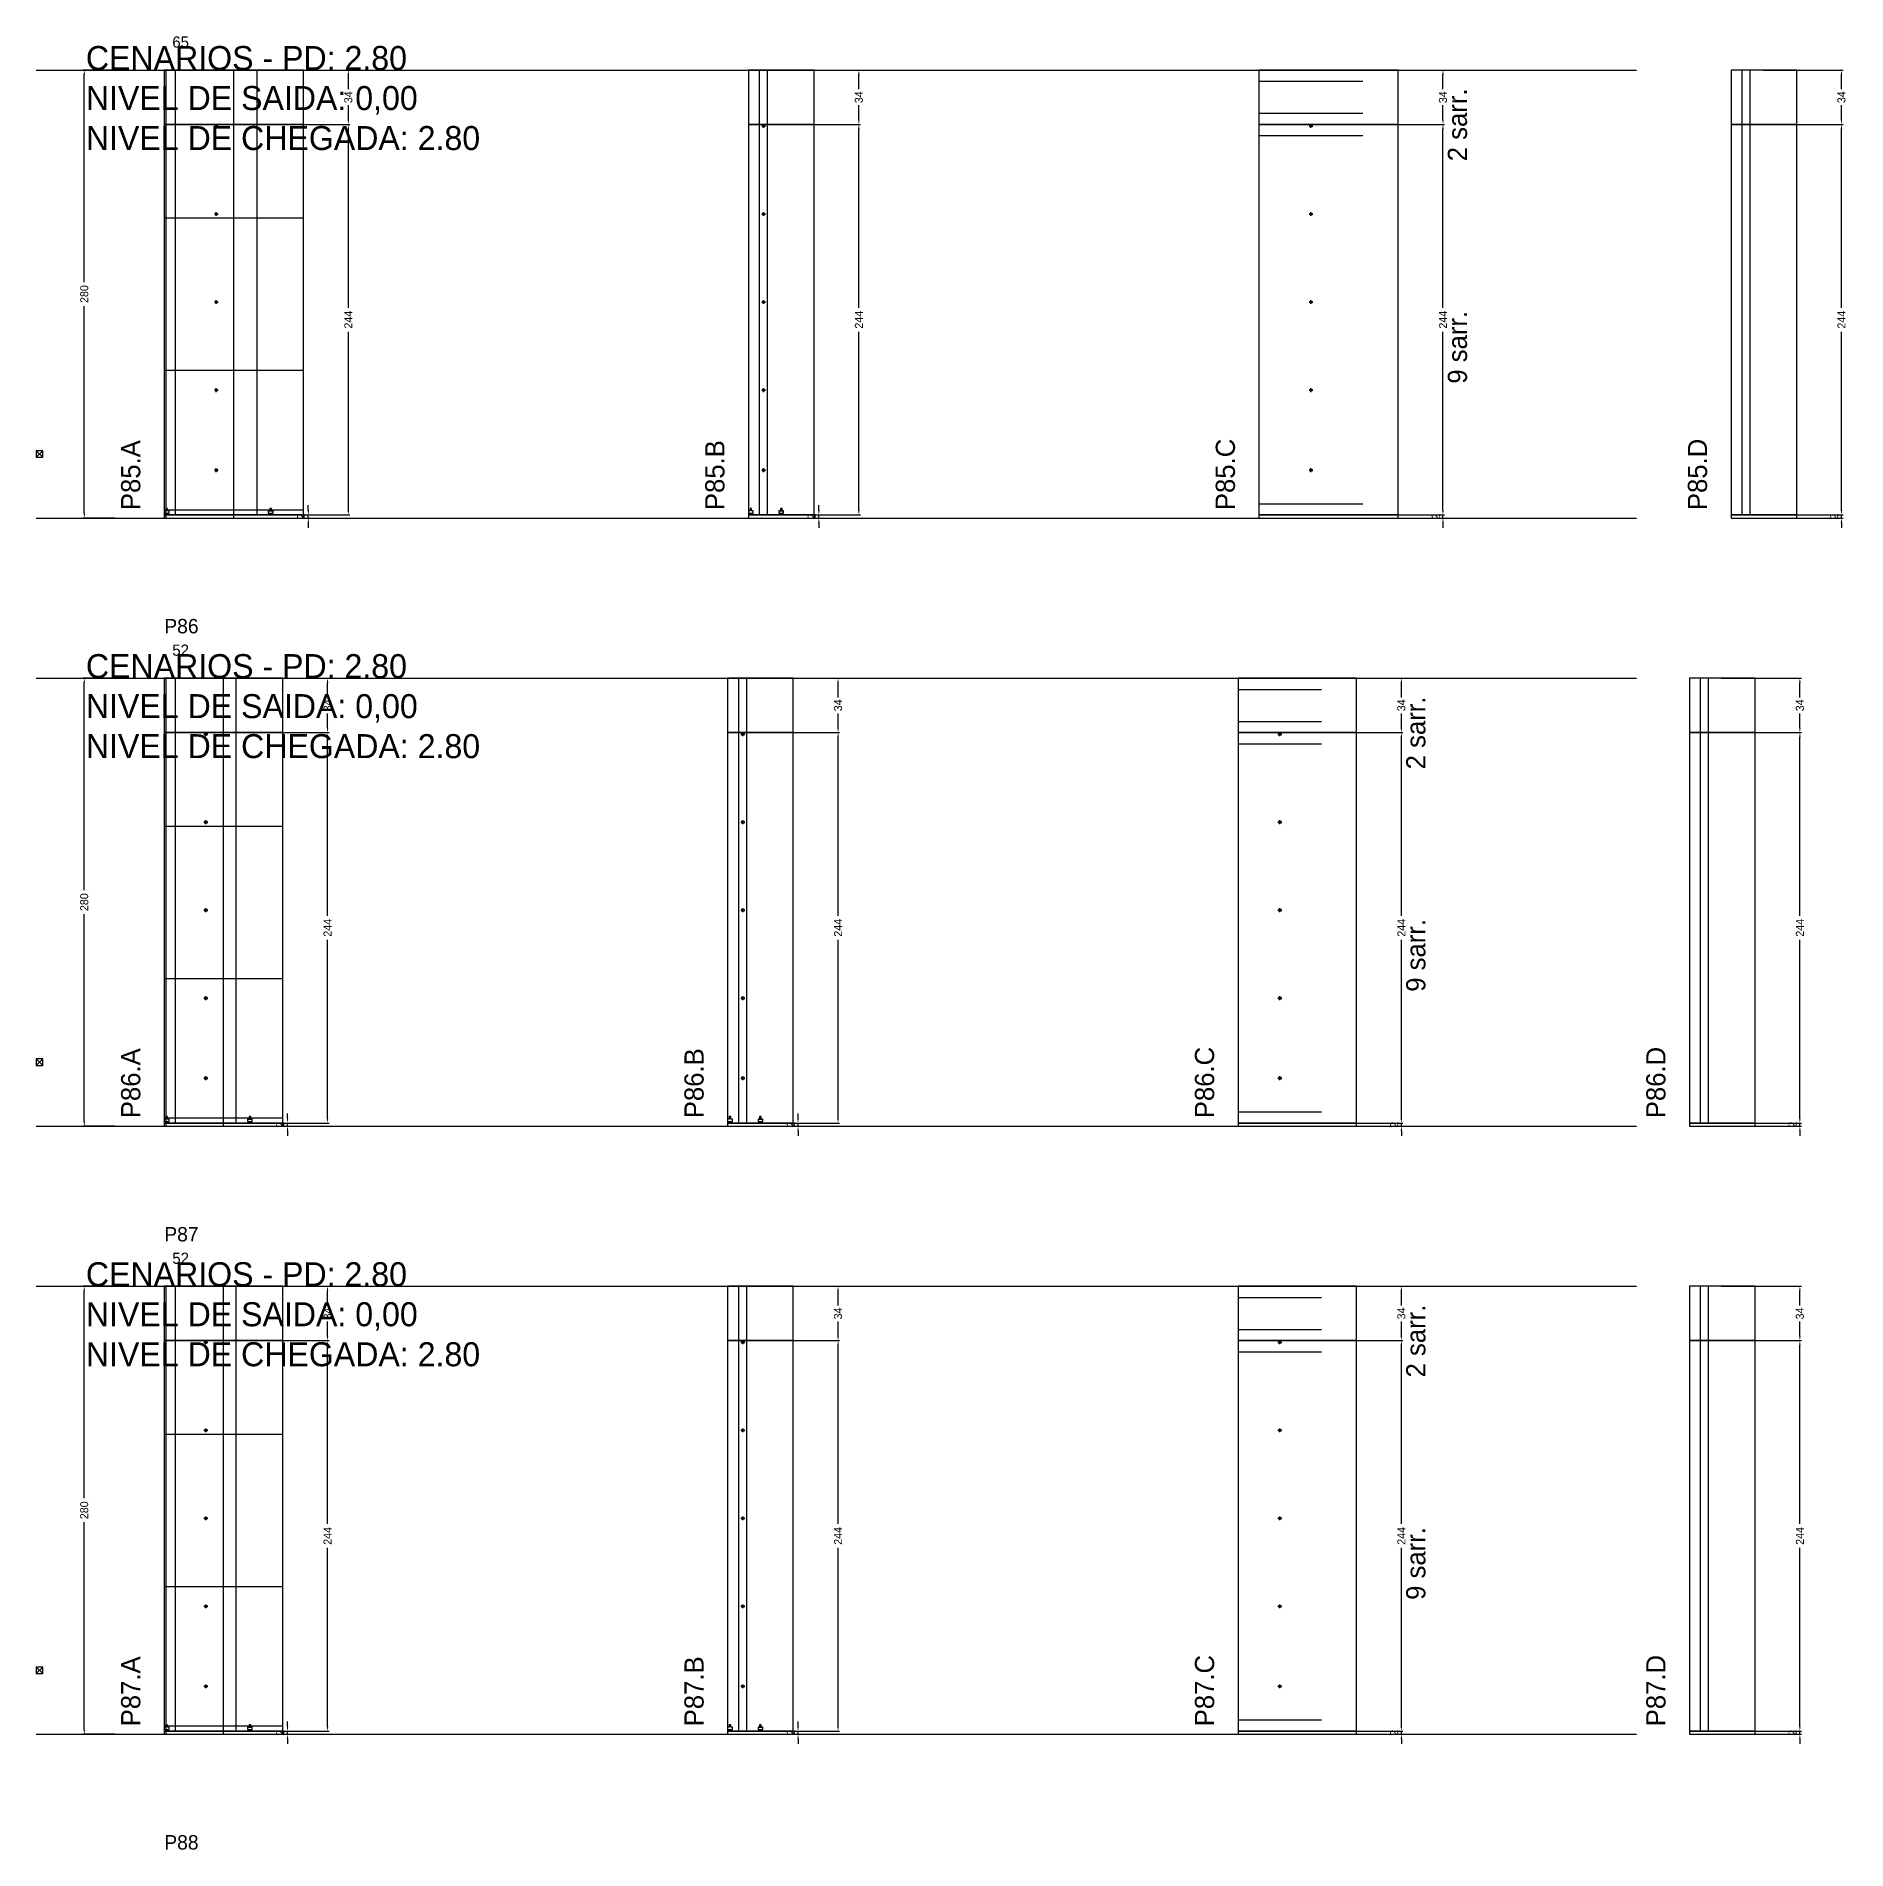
# Model space of a CAD drawing. Header units: centimetres. Extents: x -10500 to 4105, y -36866 to 295.
# Drawn here: x -7000 to -5869, y -31992 to -30859 of the extents above; entities that cross this region are included whole.
import ezdxf

# ---------------------------------------------------------------- set-up
doc = ezdxf.new("R2010")
doc.units = ezdxf.units.CM
doc.linetypes.add('DASHED', pattern=[2, -2])
for name, color, linetype in [('CHAPA', 140, 'Continuous'), ('COTA', 241, 'Continuous'), ('COTAS FURACAO', 16, 'Continuous'), ('Madeira', 30, 'Continuous'), ('NOMENCLATURA', 7, 'Continuous'), ('Nível', 160, 'Continuous'), ('Painéis', 200, 'Continuous'), ('Perfil Metálico', 150, 'Continuous'), ('SARR_2.2x7', 40, 'Continuous'), ('SARRAFO DE PRESSAO', 200, 'Continuous'), ('texto', 7, 'Continuous'), ('TEXTO_GERAL', 7, 'Continuous')]:
    doc.layers.add(name, color=color, linetype=linetype)
doc.dimstyles.new('PAINEL-NOVA', dxfattribs={"dimtxt": 5, "dimasz": 3, "dimexe": 1, "dimexo": 1, "dimgap": 1, "dimtad": 1, "dimcen": 2.5, "dimazin": 3, "dimtfac": 1, "dimtmove": 0, "dimatfit": 3})

# ---------------------------------------------------------------- blocks, each defined once
blk = doc.blocks.new('_CLOSEDFILLED')
at = {"color": 0, "linetype": 'BYBLOCK'}
blk.add_solid([(-1, 0.16), (0, 0), (-1, -0.16)], dxfattribs=at)
blk = doc.blocks.new('*D2107')
for p, q in [((-6951, -30880), (-6971, -30880)), ((-6970, -31012.5), (-6970, -30883)), ((-6970, -31157), (-6970, -31027.5)), ((-6951, -31160), (-6971, -31160))]:
    blk.add_line(p, q)
at = {"layer": 'Defpoints'}
for p in [(-6950, -30880), (-6970, -31160), (-6950, -31160)]:
    blk.add_point(p, dxfattribs=at)
at = {"layer": 'COTA', "xscale": 3, "yscale": 3}
for p, rotation in [((-6970, -30880), 90), ((-6970, -31160), 270)]:
    blk.add_blockref('_CLOSEDFILLED', p, dxfattribs=dict(at, rotation=rotation))
at = {"layer": 'COTA', "insert": (-6970, -31020), "char_height": 5, "attachment_point": 5, "rotation": 90}
blk.add_mtext('280', dxfattribs=at)
blk = doc.blocks.new('MULDURA')
at = {"layer": 'Paineis'}
for p, q in [((0, 0), (4, 4)), ((4, 0), (0, 4))]:
    blk.add_line(p, q, dxfattribs=at)
blk.add_lwpolyline([(0, 0), (4, 0), (4, 4), (0, 4)], close=True, dxfattribs=at)
blk = doc.blocks.new('*D2109')
for p, q in [((-6854, -30914), (-6804, -30914)), ((-6805, -31028.5), (-6805, -30917)), ((-6805, -31155), (-6805, -31043.5)), ((-6854, -31158), (-6804, -31158))]:
    blk.add_line(p, q)
at = {"layer": 'Defpoints'}
for p in [(-6855, -30914), (-6855, -31158), (-6805, -31158)]:
    blk.add_point(p, dxfattribs=at)
at = {"layer": 'COTA', "xscale": 3, "yscale": 3}
for p, rotation in [((-6805, -30914), 90), ((-6805, -31158), 270)]:
    blk.add_blockref('_CLOSEDFILLED', p, dxfattribs=dict(at, rotation=rotation))
at = {"layer": 'COTA', "insert": (-6805, -31036), "char_height": 5, "attachment_point": 5, "rotation": 90}
blk.add_mtext('244', dxfattribs=at)
blk = doc.blocks.new('*D2110')
for p, q in [((-6854, -30880), (-6804, -30880)), ((-6805, -30892), (-6805, -30883)), ((-6805, -30911), (-6805, -30902)), ((-6854, -30914), (-6804, -30914))]:
    blk.add_line(p, q)
at = {"layer": 'Defpoints'}
for p in [(-6855, -30880), (-6855, -30914), (-6805, -30914)]:
    blk.add_point(p, dxfattribs=at)
at = {"layer": 'COTA', "xscale": 3, "yscale": 3}
for p, rotation in [((-6805, -30880), 90), ((-6805, -30914), 270)]:
    blk.add_blockref('_CLOSEDFILLED', p, dxfattribs=dict(at, rotation=rotation))
at = {"layer": 'COTA', "insert": (-6805, -30897), "char_height": 5, "attachment_point": 5, "rotation": 90}
blk.add_mtext('34', dxfattribs=at)
blk = doc.blocks.new('SLIPTEE')
at = {"layer": 'Paineis'}
blk.add_lwpolyline([(0, 0), (3, 0), (3, 1.5), (2, 1.5), (2, 3), (1, 3), (1, 1.5), (0, 1.5)], close=True, dxfattribs=at)
blk = doc.blocks.new('SLIPTDD')
at = {"layer": 'Paineis'}
blk.add_line((0, 1.5), (3, 1.5), dxfattribs=at)
blk.add_lwpolyline([(0, 0), (3, 0), (3, 1.5), (2, 1.5), (2, 3), (1, 3), (1, 1.5), (0, 1.5)], close=True, dxfattribs=at)
blk = doc.blocks.new('furacao')
at = {"layer": 'COTAS FURACAO'}
for p, q in [((-1.2, 0), (1.2, 0)), ((0, -1.2), (0, 1.2))]:
    blk.add_line(p, q, dxfattribs=at)
blk.add_circle((0, 0), 0.8, dxfattribs=at)
blk = doc.blocks.new('*D2112')
for p, q in [((-6535, -30914), (-6485, -30914)), ((-6486, -31028.5), (-6486, -30917)), ((-6486, -31155), (-6486, -31043.5)), ((-6535, -31158), (-6485, -31158))]:
    blk.add_line(p, q)
at = {"layer": 'Defpoints'}
for p in [(-6536, -30914), (-6536, -31158), (-6486, -31158)]:
    blk.add_point(p, dxfattribs=at)
at = {"layer": 'COTA', "xscale": 3, "yscale": 3}
for p, rotation in [((-6486, -30914), 90), ((-6486, -31158), 270)]:
    blk.add_blockref('_CLOSEDFILLED', p, dxfattribs=dict(at, rotation=rotation))
at = {"layer": 'COTA', "insert": (-6486, -31036), "char_height": 5, "attachment_point": 5, "rotation": 90}
blk.add_mtext('244', dxfattribs=at)
blk = doc.blocks.new('*D2113')
for p, q in [((-6535, -30880), (-6485, -30880)), ((-6486, -30892), (-6486, -30883)), ((-6486, -30911), (-6486, -30902)), ((-6535, -30914), (-6485, -30914))]:
    blk.add_line(p, q)
at = {"layer": 'Defpoints'}
for p in [(-6536, -30880), (-6536, -30914), (-6486, -30914)]:
    blk.add_point(p, dxfattribs=at)
at = {"layer": 'COTA', "xscale": 3, "yscale": 3}
for p, rotation in [((-6486, -30880), 90), ((-6486, -30914), 270)]:
    blk.add_blockref('_CLOSEDFILLED', p, dxfattribs=dict(at, rotation=rotation))
at = {"layer": 'COTA', "insert": (-6486, -30897), "char_height": 5, "attachment_point": 5, "rotation": 90}
blk.add_mtext('34', dxfattribs=at)
blk = doc.blocks.new('*D2115')
for p, q in [((-6170, -30914), (-6120, -30914)), ((-6121, -31028.5), (-6121, -30917)), ((-6121, -31155), (-6121, -31043.5)), ((-6170, -31158), (-6120, -31158))]:
    blk.add_line(p, q)
at = {"layer": 'Defpoints'}
for p in [(-6171, -30914), (-6171, -31158), (-6121, -31158)]:
    blk.add_point(p, dxfattribs=at)
at = {"layer": 'COTA', "xscale": 3, "yscale": 3}
for p, rotation in [((-6121, -30914), 90), ((-6121, -31158), 270)]:
    blk.add_blockref('_CLOSEDFILLED', p, dxfattribs=dict(at, rotation=rotation))
at = {"layer": 'COTA', "insert": (-6121, -31036), "char_height": 5, "attachment_point": 5, "rotation": 90}
blk.add_mtext('244', dxfattribs=at)
blk = doc.blocks.new('*D2116')
for p, q in [((-6170, -30880), (-6120, -30880)), ((-6121, -30892), (-6121, -30883)), ((-6121, -30911), (-6121, -30902)), ((-6170, -30914), (-6120, -30914))]:
    blk.add_line(p, q)
at = {"layer": 'Defpoints'}
for p in [(-6171, -30880), (-6171, -30914), (-6121, -30914)]:
    blk.add_point(p, dxfattribs=at)
at = {"layer": 'COTA', "xscale": 3, "yscale": 3}
for p, rotation in [((-6121, -30880), 90), ((-6121, -30914), 270)]:
    blk.add_blockref('_CLOSEDFILLED', p, dxfattribs=dict(at, rotation=rotation))
at = {"layer": 'COTA', "insert": (-6121, -30897), "char_height": 5, "attachment_point": 5, "rotation": 90}
blk.add_mtext('34', dxfattribs=at)
blk = doc.blocks.new('*D2118')
for p, q in [((-5921, -30914), (-5871, -30914)), ((-5872, -31028.5), (-5872, -30917)), ((-5872, -31155), (-5872, -31043.5)), ((-5921, -31158), (-5871, -31158))]:
    blk.add_line(p, q)
at = {"layer": 'Defpoints'}
for p in [(-5922, -30914), (-5922, -31158), (-5872, -31158)]:
    blk.add_point(p, dxfattribs=at)
at = {"layer": 'COTA', "xscale": 3, "yscale": 3}
for p, rotation in [((-5872, -30914), 90), ((-5872, -31158), 270)]:
    blk.add_blockref('_CLOSEDFILLED', p, dxfattribs=dict(at, rotation=rotation))
at = {"layer": 'COTA', "insert": (-5872, -31036), "char_height": 5, "attachment_point": 5, "rotation": 90}
blk.add_mtext('244', dxfattribs=at)
blk = doc.blocks.new('*D2119')
for p, q in [((-5921, -30880), (-5871, -30880)), ((-5872, -30892), (-5872, -30883)), ((-5872, -30911), (-5872, -30902)), ((-5921, -30914), (-5871, -30914))]:
    blk.add_line(p, q)
at = {"layer": 'Defpoints'}
for p in [(-5922, -30880), (-5922, -30914), (-5872, -30914)]:
    blk.add_point(p, dxfattribs=at)
at = {"layer": 'COTA', "xscale": 3, "yscale": 3}
for p, rotation in [((-5872, -30880), 90), ((-5872, -30914), 270)]:
    blk.add_blockref('_CLOSEDFILLED', p, dxfattribs=dict(at, rotation=rotation))
at = {"layer": 'COTA', "insert": (-5872, -30897), "char_height": 5, "attachment_point": 5, "rotation": 90}
blk.add_mtext('34', dxfattribs=at)
blk = doc.blocks.new('*D2133')
for p, q in [((-6951, -31260), (-6971, -31260)), ((-6970, -31392.5), (-6970, -31263)), ((-6970, -31537), (-6970, -31407.5)), ((-6951, -31540), (-6971, -31540))]:
    blk.add_line(p, q)
at = {"layer": 'Defpoints'}
for p in [(-6950, -31260), (-6970, -31540), (-6950, -31540)]:
    blk.add_point(p, dxfattribs=at)
at = {"layer": 'COTA', "xscale": 3, "yscale": 3}
for p, rotation in [((-6970, -31260), 90), ((-6970, -31540), 270)]:
    blk.add_blockref('_CLOSEDFILLED', p, dxfattribs=dict(at, rotation=rotation))
at = {"layer": 'COTA', "insert": (-6970, -31400), "char_height": 5, "attachment_point": 5, "rotation": 90}
blk.add_mtext('280', dxfattribs=at)
blk = doc.blocks.new('*D2135')
for p, q in [((-6867, -31294), (-6817, -31294)), ((-6818, -31408.5), (-6818, -31297)), ((-6818, -31535), (-6818, -31423.5)), ((-6867, -31538), (-6817, -31538))]:
    blk.add_line(p, q)
at = {"layer": 'Defpoints'}
for p in [(-6868, -31294), (-6868, -31538), (-6818, -31538)]:
    blk.add_point(p, dxfattribs=at)
at = {"layer": 'COTA', "xscale": 3, "yscale": 3}
for p, rotation in [((-6818, -31294), 90), ((-6818, -31538), 270)]:
    blk.add_blockref('_CLOSEDFILLED', p, dxfattribs=dict(at, rotation=rotation))
at = {"layer": 'COTA', "insert": (-6818, -31416), "char_height": 5, "attachment_point": 5, "rotation": 90}
blk.add_mtext('244', dxfattribs=at)
blk = doc.blocks.new('*D2136')
for p, q in [((-6867, -31260), (-6817, -31260)), ((-6818, -31272), (-6818, -31263)), ((-6818, -31291), (-6818, -31282)), ((-6867, -31294), (-6817, -31294))]:
    blk.add_line(p, q)
at = {"layer": 'Defpoints'}
for p in [(-6868, -31260), (-6868, -31294), (-6818, -31294)]:
    blk.add_point(p, dxfattribs=at)
at = {"layer": 'COTA', "xscale": 3, "yscale": 3}
for p, rotation in [((-6818, -31260), 90), ((-6818, -31294), 270)]:
    blk.add_blockref('_CLOSEDFILLED', p, dxfattribs=dict(at, rotation=rotation))
at = {"layer": 'COTA', "insert": (-6818, -31277), "char_height": 5, "attachment_point": 5, "rotation": 90}
blk.add_mtext('34', dxfattribs=at)
blk = doc.blocks.new('*D2138')
for p, q in [((-6548, -31294), (-6498, -31294)), ((-6499, -31408.5), (-6499, -31297)), ((-6499, -31535), (-6499, -31423.5)), ((-6548, -31538), (-6498, -31538))]:
    blk.add_line(p, q)
at = {"layer": 'Defpoints'}
for p in [(-6549, -31294), (-6549, -31538), (-6499, -31538)]:
    blk.add_point(p, dxfattribs=at)
at = {"layer": 'COTA', "xscale": 3, "yscale": 3}
for p, rotation in [((-6499, -31294), 90), ((-6499, -31538), 270)]:
    blk.add_blockref('_CLOSEDFILLED', p, dxfattribs=dict(at, rotation=rotation))
at = {"layer": 'COTA', "insert": (-6499, -31416), "char_height": 5, "attachment_point": 5, "rotation": 90}
blk.add_mtext('244', dxfattribs=at)
blk = doc.blocks.new('*D2139')
for p, q in [((-6548, -31260), (-6498, -31260)), ((-6499, -31272), (-6499, -31263)), ((-6499, -31291), (-6499, -31282)), ((-6548, -31294), (-6498, -31294))]:
    blk.add_line(p, q)
at = {"layer": 'Defpoints'}
for p in [(-6549, -31260), (-6549, -31294), (-6499, -31294)]:
    blk.add_point(p, dxfattribs=at)
at = {"layer": 'COTA', "xscale": 3, "yscale": 3}
for p, rotation in [((-6499, -31260), 90), ((-6499, -31294), 270)]:
    blk.add_blockref('_CLOSEDFILLED', p, dxfattribs=dict(at, rotation=rotation))
at = {"layer": 'COTA', "insert": (-6499, -31277), "char_height": 5, "attachment_point": 5, "rotation": 90}
blk.add_mtext('34', dxfattribs=at)
blk = doc.blocks.new('*D2141')
for p, q in [((-6196, -31294), (-6146, -31294)), ((-6147, -31408.5), (-6147, -31297)), ((-6147, -31535), (-6147, -31423.5)), ((-6196, -31538), (-6146, -31538))]:
    blk.add_line(p, q)
at = {"layer": 'Defpoints'}
for p in [(-6197, -31294), (-6197, -31538), (-6147, -31538)]:
    blk.add_point(p, dxfattribs=at)
at = {"layer": 'COTA', "xscale": 3, "yscale": 3}
for p, rotation in [((-6147, -31294), 90), ((-6147, -31538), 270)]:
    blk.add_blockref('_CLOSEDFILLED', p, dxfattribs=dict(at, rotation=rotation))
at = {"layer": 'COTA', "insert": (-6147, -31416), "char_height": 5, "attachment_point": 5, "rotation": 90}
blk.add_mtext('244', dxfattribs=at)
blk = doc.blocks.new('*D2142')
for p, q in [((-6196, -31260), (-6146, -31260)), ((-6147, -31272), (-6147, -31263)), ((-6147, -31291), (-6147, -31282)), ((-6196, -31294), (-6146, -31294))]:
    blk.add_line(p, q)
at = {"layer": 'Defpoints'}
for p in [(-6197, -31260), (-6197, -31294), (-6147, -31294)]:
    blk.add_point(p, dxfattribs=at)
at = {"layer": 'COTA', "xscale": 3, "yscale": 3}
for p, rotation in [((-6147, -31260), 90), ((-6147, -31294), 270)]:
    blk.add_blockref('_CLOSEDFILLED', p, dxfattribs=dict(at, rotation=rotation))
at = {"layer": 'COTA', "insert": (-6147, -31277), "char_height": 5, "attachment_point": 5, "rotation": 90}
blk.add_mtext('34', dxfattribs=at)
blk = doc.blocks.new('*D2144')
for p, q in [((-5947, -31294), (-5897, -31294)), ((-5898, -31408.5), (-5898, -31297)), ((-5898, -31535), (-5898, -31423.5)), ((-5947, -31538), (-5897, -31538))]:
    blk.add_line(p, q)
at = {"layer": 'Defpoints'}
for p in [(-5948, -31294), (-5948, -31538), (-5898, -31538)]:
    blk.add_point(p, dxfattribs=at)
at = {"layer": 'COTA', "xscale": 3, "yscale": 3}
for p, rotation in [((-5898, -31294), 90), ((-5898, -31538), 270)]:
    blk.add_blockref('_CLOSEDFILLED', p, dxfattribs=dict(at, rotation=rotation))
at = {"layer": 'COTA', "insert": (-5898, -31416), "char_height": 5, "attachment_point": 5, "rotation": 90}
blk.add_mtext('244', dxfattribs=at)
blk = doc.blocks.new('*D2145')
for p, q in [((-5947, -31260), (-5897, -31260)), ((-5898, -31272), (-5898, -31263)), ((-5898, -31291), (-5898, -31282)), ((-5947, -31294), (-5897, -31294))]:
    blk.add_line(p, q)
at = {"layer": 'Defpoints'}
for p in [(-5948, -31260), (-5948, -31294), (-5898, -31294)]:
    blk.add_point(p, dxfattribs=at)
at = {"layer": 'COTA', "xscale": 3, "yscale": 3}
for p, rotation in [((-5898, -31260), 90), ((-5898, -31294), 270)]:
    blk.add_blockref('_CLOSEDFILLED', p, dxfattribs=dict(at, rotation=rotation))
at = {"layer": 'COTA', "insert": (-5898, -31277), "char_height": 5, "attachment_point": 5, "rotation": 90}
blk.add_mtext('34', dxfattribs=at)
blk = doc.blocks.new('*D2159')
for p, q in [((-6951, -31640), (-6971, -31640)), ((-6970, -31772.5), (-6970, -31643)), ((-6970, -31917), (-6970, -31787.5)), ((-6951, -31920), (-6971, -31920))]:
    blk.add_line(p, q)
at = {"layer": 'Defpoints'}
for p in [(-6950, -31640), (-6970, -31920), (-6950, -31920)]:
    blk.add_point(p, dxfattribs=at)
at = {"layer": 'COTA', "xscale": 3, "yscale": 3}
for p, rotation in [((-6970, -31640), 90), ((-6970, -31920), 270)]:
    blk.add_blockref('_CLOSEDFILLED', p, dxfattribs=dict(at, rotation=rotation))
at = {"layer": 'COTA', "insert": (-6970, -31780), "char_height": 5, "attachment_point": 5, "rotation": 90}
blk.add_mtext('280', dxfattribs=at)
blk = doc.blocks.new('*D2161')
for p, q in [((-6867, -31674), (-6817, -31674)), ((-6818, -31788.5), (-6818, -31677)), ((-6818, -31915), (-6818, -31803.5)), ((-6867, -31918), (-6817, -31918))]:
    blk.add_line(p, q)
at = {"layer": 'Defpoints'}
for p in [(-6868, -31674), (-6868, -31918), (-6818, -31918)]:
    blk.add_point(p, dxfattribs=at)
at = {"layer": 'COTA', "xscale": 3, "yscale": 3}
for p, rotation in [((-6818, -31674), 90), ((-6818, -31918), 270)]:
    blk.add_blockref('_CLOSEDFILLED', p, dxfattribs=dict(at, rotation=rotation))
at = {"layer": 'COTA', "insert": (-6818, -31796), "char_height": 5, "attachment_point": 5, "rotation": 90}
blk.add_mtext('244', dxfattribs=at)
blk = doc.blocks.new('*D2162')
for p, q in [((-6867, -31640), (-6817, -31640)), ((-6818, -31652), (-6818, -31643)), ((-6818, -31671), (-6818, -31662)), ((-6867, -31674), (-6817, -31674))]:
    blk.add_line(p, q)
at = {"layer": 'Defpoints'}
for p in [(-6868, -31640), (-6868, -31674), (-6818, -31674)]:
    blk.add_point(p, dxfattribs=at)
at = {"layer": 'COTA', "xscale": 3, "yscale": 3}
for p, rotation in [((-6818, -31640), 90), ((-6818, -31674), 270)]:
    blk.add_blockref('_CLOSEDFILLED', p, dxfattribs=dict(at, rotation=rotation))
at = {"layer": 'COTA', "insert": (-6818, -31657), "char_height": 5, "attachment_point": 5, "rotation": 90}
blk.add_mtext('34', dxfattribs=at)
blk = doc.blocks.new('*D2164')
for p, q in [((-6548, -31674), (-6498, -31674)), ((-6499, -31788.5), (-6499, -31677)), ((-6499, -31915), (-6499, -31803.5)), ((-6548, -31918), (-6498, -31918))]:
    blk.add_line(p, q)
at = {"layer": 'Defpoints'}
for p in [(-6549, -31674), (-6549, -31918), (-6499, -31918)]:
    blk.add_point(p, dxfattribs=at)
at = {"layer": 'COTA', "xscale": 3, "yscale": 3}
for p, rotation in [((-6499, -31674), 90), ((-6499, -31918), 270)]:
    blk.add_blockref('_CLOSEDFILLED', p, dxfattribs=dict(at, rotation=rotation))
at = {"layer": 'COTA', "insert": (-6499, -31796), "char_height": 5, "attachment_point": 5, "rotation": 90}
blk.add_mtext('244', dxfattribs=at)
blk = doc.blocks.new('*D2165')
for p, q in [((-6548, -31640), (-6498, -31640)), ((-6499, -31652), (-6499, -31643)), ((-6499, -31671), (-6499, -31662)), ((-6548, -31674), (-6498, -31674))]:
    blk.add_line(p, q)
at = {"layer": 'Defpoints'}
for p in [(-6549, -31640), (-6549, -31674), (-6499, -31674)]:
    blk.add_point(p, dxfattribs=at)
at = {"layer": 'COTA', "xscale": 3, "yscale": 3}
for p, rotation in [((-6499, -31640), 90), ((-6499, -31674), 270)]:
    blk.add_blockref('_CLOSEDFILLED', p, dxfattribs=dict(at, rotation=rotation))
at = {"layer": 'COTA', "insert": (-6499, -31657), "char_height": 5, "attachment_point": 5, "rotation": 90}
blk.add_mtext('34', dxfattribs=at)
blk = doc.blocks.new('*D2167')
for p, q in [((-6196, -31674), (-6146, -31674)), ((-6147, -31788.5), (-6147, -31677)), ((-6147, -31915), (-6147, -31803.5)), ((-6196, -31918), (-6146, -31918))]:
    blk.add_line(p, q)
at = {"layer": 'Defpoints'}
for p in [(-6197, -31674), (-6197, -31918), (-6147, -31918)]:
    blk.add_point(p, dxfattribs=at)
at = {"layer": 'COTA', "xscale": 3, "yscale": 3}
for p, rotation in [((-6147, -31674), 90), ((-6147, -31918), 270)]:
    blk.add_blockref('_CLOSEDFILLED', p, dxfattribs=dict(at, rotation=rotation))
at = {"layer": 'COTA', "insert": (-6147, -31796), "char_height": 5, "attachment_point": 5, "rotation": 90}
blk.add_mtext('244', dxfattribs=at)
blk = doc.blocks.new('*D2168')
for p, q in [((-6196, -31640), (-6146, -31640)), ((-6147, -31652), (-6147, -31643)), ((-6147, -31671), (-6147, -31662)), ((-6196, -31674), (-6146, -31674))]:
    blk.add_line(p, q)
at = {"layer": 'Defpoints'}
for p in [(-6197, -31640), (-6197, -31674), (-6147, -31674)]:
    blk.add_point(p, dxfattribs=at)
at = {"layer": 'COTA', "xscale": 3, "yscale": 3}
for p, rotation in [((-6147, -31640), 90), ((-6147, -31674), 270)]:
    blk.add_blockref('_CLOSEDFILLED', p, dxfattribs=dict(at, rotation=rotation))
at = {"layer": 'COTA', "insert": (-6147, -31657), "char_height": 5, "attachment_point": 5, "rotation": 90}
blk.add_mtext('34', dxfattribs=at)
blk = doc.blocks.new('*D2170')
for p, q in [((-5947, -31674), (-5897, -31674)), ((-5898, -31788.5), (-5898, -31677)), ((-5898, -31915), (-5898, -31803.5)), ((-5947, -31918), (-5897, -31918))]:
    blk.add_line(p, q)
at = {"layer": 'Defpoints'}
for p in [(-5948, -31674), (-5948, -31918), (-5898, -31918)]:
    blk.add_point(p, dxfattribs=at)
at = {"layer": 'COTA', "xscale": 3, "yscale": 3}
for p, rotation in [((-5898, -31674), 90), ((-5898, -31918), 270)]:
    blk.add_blockref('_CLOSEDFILLED', p, dxfattribs=dict(at, rotation=rotation))
at = {"layer": 'COTA', "insert": (-5898, -31796), "char_height": 5, "attachment_point": 5, "rotation": 90}
blk.add_mtext('244', dxfattribs=at)
blk = doc.blocks.new('*D2171')
for p, q in [((-5947, -31640), (-5897, -31640)), ((-5898, -31652), (-5898, -31643)), ((-5898, -31671), (-5898, -31662)), ((-5947, -31674), (-5897, -31674))]:
    blk.add_line(p, q)
at = {"layer": 'Defpoints'}
for p in [(-5948, -31640), (-5948, -31674), (-5898, -31674)]:
    blk.add_point(p, dxfattribs=at)
at = {"layer": 'COTA', "xscale": 3, "yscale": 3}
for p, rotation in [((-5898, -31640), 90), ((-5898, -31674), 270)]:
    blk.add_blockref('_CLOSEDFILLED', p, dxfattribs=dict(at, rotation=rotation))
at = {"layer": 'COTA', "insert": (-5898, -31657), "char_height": 5, "attachment_point": 5, "rotation": 90}
blk.add_mtext('34', dxfattribs=at)

msp = doc.modelspace()

# ---------------------------------------------------------------- linework, layer by layer
at = {"layer": 'CHAPA'}
for points in [[(-6920, -31160), (-6918.8, -31160), (-6918.8, -30880), (-6920, -30880)], [(-6920, -31540), (-6918.8, -31540), (-6918.8, -31260), (-6920, -31260)], [(-6920, -31920), (-6918.8, -31920), (-6918.8, -31640), (-6920, -31640)]]:
    msp.add_lwpolyline(points, close=True, dxfattribs=at)
at = {"layer": 'Madeira'}
for points in [[(-6920, -30972.4), (-6833, -30972.4)], [(-6920, -31067.6), (-6833, -31067.6)], [(-6920, -31352.4), (-6846, -31352.4)], [(-6920, -31447.6), (-6846, -31447.6)], [(-6920, -31732.4), (-6846, -31732.4)], [(-6920, -31827.6), (-6846, -31827.6)]]:
    msp.add_lwpolyline(points, dxfattribs=at)
at = {"layer": 'Nível', "linetype": 'DASHED'}
for points in [[(-7000, -30880), (-6000, -30880)], [(-7000, -31160), (-6000, -31160)], [(-7000, -31260), (-6000, -31260)], [(-7000, -31540), (-6000, -31540)], [(-7000, -31640), (-6000, -31640)], [(-7000, -31920), (-6000, -31920)]]:
    msp.add_lwpolyline(points, dxfattribs=at)
at = {"layer": 'Painéis'}
for points in [[(-6920, -30914), (-6833, -30914), (-6833, -30880), (-6920, -30880)], [(-6920, -31160), (-6833, -31160), (-6833, -30880), (-6920, -30880)], [(-6555, -30914), (-6514, -30914), (-6514, -30880), (-6555, -30880)], [(-6236, -30914), (-6149, -30914), (-6149, -30880), (-6236, -30880)], [(-5941, -30914), (-5900, -30914), (-5900, -30880), (-5941, -30880)], [(-6920, -31158), (-6833, -31158), (-6833, -30914), (-6920, -30914)], [(-6555, -31158), (-6514, -31158), (-6514, -30914), (-6555, -30914)], [(-6236, -31158), (-6149, -31158), (-6149, -30914), (-6236, -30914)], [(-5941, -31158), (-5900, -31158), (-5900, -30914), (-5941, -30914)], [(-6920, -31160), (-6833, -31160), (-6833, -31158), (-6920, -31158)], [(-6555, -31160), (-6514, -31160), (-6514, -31158), (-6555, -31158)], [(-6236, -31160), (-6149, -31160), (-6149, -31158), (-6236, -31158)], [(-5941, -31160), (-5900, -31160), (-5900, -31158), (-5941, -31158)], [(-6920, -31294), (-6846, -31294), (-6846, -31260), (-6920, -31260)], [(-6920, -31540), (-6846, -31540), (-6846, -31260), (-6920, -31260)], [(-6568, -31294), (-6527, -31294), (-6527, -31260), (-6568, -31260)], [(-6249, -31294), (-6175, -31294), (-6175, -31260), (-6249, -31260)], [(-5967, -31294), (-5926, -31294), (-5926, -31260), (-5967, -31260)], [(-6920, -31538), (-6846, -31538), (-6846, -31294), (-6920, -31294)], [(-6568, -31538), (-6527, -31538), (-6527, -31294), (-6568, -31294)], [(-6249, -31538), (-6175, -31538), (-6175, -31294), (-6249, -31294)], [(-5967, -31538), (-5926, -31538), (-5926, -31294), (-5967, -31294)], [(-6920, -31540), (-6846, -31540), (-6846, -31538), (-6920, -31538)], [(-6568, -31540), (-6527, -31540), (-6527, -31538), (-6568, -31538)], [(-6249, -31540), (-6175, -31540), (-6175, -31538), (-6249, -31538)], [(-5967, -31540), (-5926, -31540), (-5926, -31538), (-5967, -31538)], [(-6920, -31674), (-6846, -31674), (-6846, -31640), (-6920, -31640)], [(-6920, -31920), (-6846, -31920), (-6846, -31640), (-6920, -31640)], [(-6568, -31674), (-6527, -31674), (-6527, -31640), (-6568, -31640)], [(-6249, -31674), (-6175, -31674), (-6175, -31640), (-6249, -31640)], [(-5967, -31674), (-5926, -31674), (-5926, -31640), (-5967, -31640)], [(-6920, -31918), (-6846, -31918), (-6846, -31674), (-6920, -31674)], [(-6568, -31918), (-6527, -31918), (-6527, -31674), (-6568, -31674)], [(-6249, -31918), (-6175, -31918), (-6175, -31674), (-6249, -31674)], [(-5967, -31918), (-5926, -31918), (-5926, -31674), (-5967, -31674)], [(-6920, -31920), (-6846, -31920), (-6846, -31918), (-6920, -31918)], [(-6568, -31920), (-6527, -31920), (-6527, -31918), (-6568, -31918)], [(-6249, -31920), (-6175, -31920), (-6175, -31918), (-6249, -31918)], [(-5967, -31920), (-5926, -31920), (-5926, -31918), (-5967, -31918)]]:
    msp.add_lwpolyline(points, close=True, dxfattribs=at)
at = {"layer": 'Perfil Metálico'}
for p, q in [((-6876.5, -31160), (-6876.5, -30880)), ((-6883, -31540), (-6883, -31260)), ((-6883, -31920), (-6883, -31640))]:
    msp.add_line(p, q, dxfattribs=at)
at = {"layer": 'SARR_2.2x7'}
for points in [[(-6913, -30914), (-6913, -30880)], [(-6862, -30914), (-6862, -30880)], [(-6548, -30914), (-6548, -30880)], [(-6543, -30914), (-6543, -30880)], [(-5934, -30914), (-5934, -30880)], [(-5929, -30914), (-5929, -30880)], [(-6236, -30887), (-6171, -30887)], [(-6236, -30907), (-6171, -30907)], [(-6236, -30921), (-6171, -30921)], [(-6236, -31151), (-6171, -31151)], [(-6913, -31294), (-6913, -31260)], [(-6875, -31294), (-6875, -31260)], [(-6561, -31294), (-6561, -31260)], [(-6556, -31294), (-6556, -31260)], [(-5960, -31294), (-5960, -31260)], [(-5955, -31294), (-5955, -31260)], [(-6249, -31267), (-6197, -31267)], [(-6249, -31287), (-6197, -31287)], [(-6249, -31301), (-6197, -31301)], [(-6249, -31531), (-6197, -31531)], [(-6913, -31674), (-6913, -31640)], [(-6875, -31674), (-6875, -31640)], [(-6561, -31674), (-6561, -31640)], [(-6556, -31674), (-6556, -31640)], [(-6249, -31647), (-6197, -31647)], [(-5960, -31674), (-5960, -31640)], [(-5955, -31674), (-5955, -31640)], [(-6249, -31667), (-6197, -31667)], [(-6249, -31681), (-6197, -31681)], [(-6249, -31911), (-6197, -31911)]]:
    msp.add_lwpolyline(points, dxfattribs=at)
at = {"layer": 'SARR_2.2x7', "linetype": 'DASHED'}
for points in [[(-6913, -31158), (-6913, -30914)], [(-6862, -31158), (-6862, -30914)], [(-6548, -31158), (-6548, -30914)], [(-6543, -31158), (-6543, -30914)], [(-5934, -31158), (-5934, -30914)], [(-5929, -31158), (-5929, -30914)], [(-6913, -31538), (-6913, -31294)], [(-6875, -31538), (-6875, -31294)], [(-6561, -31538), (-6561, -31294)], [(-6556, -31538), (-6556, -31294)], [(-5960, -31538), (-5960, -31294)], [(-5955, -31538), (-5955, -31294)], [(-6913, -31918), (-6913, -31674)], [(-6875, -31918), (-6875, -31674)], [(-6561, -31918), (-6561, -31674)], [(-6556, -31918), (-6556, -31674)], [(-5960, -31918), (-5960, -31674)], [(-5955, -31918), (-5955, -31674)]]:
    msp.add_lwpolyline(points, dxfattribs=at)
at = {"layer": 'SARRAFO DE PRESSAO'}
for points in [[(-6920, -31160), (-6833, -31160), (-6833, -31155), (-6920, -31155)], [(-6920, -31540), (-6846, -31540), (-6846, -31535), (-6920, -31535)], [(-6920, -31920), (-6846, -31920), (-6846, -31915), (-6920, -31915)]]:
    msp.add_lwpolyline(points, close=True, dxfattribs=at)

# ---------------------------------------------------------------- block references
at = {"layer": 'COTA'}
for name, p in [('furacao', (-6887.5, -30915)), ('furacao', (-6545.5, -30915)), ('furacao', (-6203.5, -30915)), ('furacao', (-6887.5, -30970)), ('furacao', (-6545.5, -30970)), ('furacao', (-6203.5, -30970)), ('furacao', (-6887.5, -31025)), ('furacao', (-6545.5, -31025)), ('furacao', (-6203.5, -31025)), ('furacao', (-6887.5, -31080)), ('furacao', (-6545.5, -31080)), ('furacao', (-6203.5, -31080)), ('MULDURA', (-7000, -31122)), ('furacao', (-6887.5, -31130)), ('furacao', (-6545.5, -31130)), ('furacao', (-6203.5, -31130)), ('SLIPTEE', (-6920, -31157)), ('SLIPTDD', (-6855, -31157)), ('SLIPTEE', (-6555, -31157)), ('SLIPTDD', (-6536, -31157)), ('furacao', (-6894, -31295)), ('furacao', (-6558.5, -31295)), ('furacao', (-6223, -31295)), ('furacao', (-6894, -31350)), ('furacao', (-6558.5, -31350)), ('furacao', (-6223, -31350)), ('furacao', (-6894, -31405)), ('furacao', (-6558.5, -31405)), ('furacao', (-6223, -31405)), ('furacao', (-6894, -31460)), ('furacao', (-6558.5, -31460)), ('furacao', (-6223, -31460)), ('MULDURA', (-7000, -31502)), ('furacao', (-6894, -31510)), ('furacao', (-6558.5, -31510)), ('furacao', (-6223, -31510)), ('SLIPTEE', (-6920, -31537)), ('SLIPTDD', (-6868, -31537)), ('SLIPTEE', (-6568, -31537)), ('SLIPTDD', (-6549, -31537)), ('furacao', (-6894, -31675)), ('furacao', (-6558.5, -31675)), ('furacao', (-6223, -31675)), ('furacao', (-6894, -31730)), ('furacao', (-6558.5, -31730)), ('furacao', (-6223, -31730)), ('furacao', (-6894, -31785)), ('furacao', (-6558.5, -31785)), ('furacao', (-6223, -31785)), ('furacao', (-6894, -31840)), ('furacao', (-6558.5, -31840)), ('furacao', (-6223, -31840)), ('MULDURA', (-7000, -31882)), ('furacao', (-6894, -31890)), ('furacao', (-6558.5, -31890)), ('furacao', (-6223, -31890)), ('SLIPTEE', (-6920, -31917)), ('SLIPTDD', (-6868, -31917)), ('SLIPTEE', (-6568, -31917)), ('SLIPTDD', (-6549, -31917))]:
    msp.add_blockref(name, p, dxfattribs=at)

# ---------------------------------------------------------------- texts
at = {"layer": 'NOMENCLATURA'}
for s, p in [('CENARIOS - PD: 2.80', (-6969, -30880)), ('NIVEL DE SAIDA: 0,00', (-6969, -30905)), ('NIVEL DE CHEGADA: 2.80', (-6969, -30930)), ('CENARIOS - PD: 2.80', (-6969, -31260)), ('NIVEL DE SAIDA: 0,00', (-6969, -31285)), ('NIVEL DE CHEGADA: 2.80', (-6969, -31310)), ('CENARIOS - PD: 2.80', (-6969, -31640)), ('NIVEL DE SAIDA: 0,00', (-6969, -31665)), ('NIVEL DE CHEGADA: 2.80', (-6969, -31690))]:
    msp.add_text(s, height=15, dxfattribs=at).set_placement(p)
for s, p in [('2 sarr.', (-6106, -30937)), ('9 sarr.', (-6106, -31076)), ('P85.A', (-6935, -31155)), ('P85.B', (-6570, -31155)), ('P85.C', (-6251, -31155)), ('P85.D', (-5956, -31155)), ('2 sarr.', (-6132, -31317)), ('9 sarr.', (-6132, -31456)), ('P86.A', (-6935, -31535)), ('P86.B', (-6583, -31535)), ('P86.C', (-6264, -31535)), ('P86.D', (-5982, -31535)), ('2 sarr.', (-6132, -31697)), ('9 sarr.', (-6132, -31836)), ('P87.A', (-6935, -31915)), ('P87.B', (-6583, -31915)), ('P87.C', (-6264, -31915)), ('P87.D', (-5982, -31915))]:
    msp.add_text(s, height=12, rotation=90, dxfattribs=at).set_placement(p)
at = {"layer": 'texto'}
for s, p in [('65', (-6915, -30866)), ('52', (-6915, -31246)), ('52', (-6915, -31626))]:
    msp.add_text(s, height=7, dxfattribs=at).set_placement(p)
at = {"layer": 'TEXTO_GERAL'}
for s, p in [('P86', (-6920, -31232)), ('P87', (-6920, -31612)), ('P88', (-6920, -31992))]:
    msp.add_text(s, height=9, dxfattribs=at).set_placement(p)

# ---------------------------------------------------------------- dimensions: what is measured, and where the dimension line sits
at = {"layer": 'COTA'}
for base, p1, p2, picture, middle in [((-6970, -31160), (-6950, -31160), (-6950, -30880), '*D2107', (-6970, -31020)), ((-6805, -30914), (-6855, -30914), (-6855, -30880), '*D2110', (-6805, -30897)), ((-6486, -30914), (-6536, -30914), (-6536, -30880), '*D2113', (-6486, -30897)), ((-6121, -30914), (-6171, -30914), (-6171, -30880), '*D2116', (-6121, -30897)), ((-5872, -30914), (-5922, -30914), (-5922, -30880), '*D2119', (-5872, -30897)), ((-6805, -31158), (-6855, -31158), (-6855, -30914), '*D2109', (-6805, -31036)), ((-6486, -31158), (-6536, -31158), (-6536, -30914), '*D2112', (-6486, -31036)), ((-6121, -31158), (-6171, -31158), (-6171, -30914), '*D2115', (-6121, -31036)), ((-5872, -31158), (-5922, -31158), (-5922, -30914), '*D2118', (-5872, -31036)), ((-6970, -31540), (-6950, -31540), (-6950, -31260), '*D2133', (-6970, -31400)), ((-6818, -31294), (-6868, -31294), (-6868, -31260), '*D2136', (-6818, -31277)), ((-6499, -31294), (-6549, -31294), (-6549, -31260), '*D2139', (-6499, -31277)), ((-6147, -31294), (-6197, -31294), (-6197, -31260), '*D2142', (-6147, -31277)), ((-5898, -31294), (-5948, -31294), (-5948, -31260), '*D2145', (-5898, -31277)), ((-6818, -31538), (-6868, -31538), (-6868, -31294), '*D2135', (-6818, -31416)), ((-6499, -31538), (-6549, -31538), (-6549, -31294), '*D2138', (-6499, -31416)), ((-6147, -31538), (-6197, -31538), (-6197, -31294), '*D2141', (-6147, -31416)), ((-5898, -31538), (-5948, -31538), (-5948, -31294), '*D2144', (-5898, -31416)), ((-6970, -31920), (-6950, -31920), (-6950, -31640), '*D2159', (-6970, -31780)), ((-6818, -31674), (-6868, -31674), (-6868, -31640), '*D2162', (-6818, -31657)), ((-6499, -31674), (-6549, -31674), (-6549, -31640), '*D2165', (-6499, -31657)), ((-6147, -31674), (-6197, -31674), (-6197, -31640), '*D2168', (-6147, -31657)), ((-5898, -31674), (-5948, -31674), (-5948, -31640), '*D2171', (-5898, -31657)), ((-6818, -31918), (-6868, -31918), (-6868, -31674), '*D2161', (-6818, -31796)), ((-6499, -31918), (-6549, -31918), (-6549, -31674), '*D2164', (-6499, -31796)), ((-6147, -31918), (-6197, -31918), (-6197, -31674), '*D2167', (-6147, -31796)), ((-5898, -31918), (-5948, -31918), (-5948, -31674), '*D2170', (-5898, -31796))]:
    dim = msp.add_linear_dim(base=base, p1=p1, p2=p2, angle=90, dimstyle='PAINEL-NOVA', dxfattribs=at)
    dim.commit()
    dim.dimension.update_dxf_attribs({"geometry": picture, "text_midpoint": middle})
for base, p1, p2 in [((-6830, -31160), (-6855, -31160), (-6855, -31158)), ((-6511, -31160), (-6536, -31160), (-6536, -31158)), ((-6121, -31160), (-6171, -31160), (-6171, -31158)), ((-5872, -31160), (-5922, -31160), (-5922, -31158)), ((-6843, -31540), (-6868, -31540), (-6868, -31538)), ((-6524, -31540), (-6549, -31540), (-6549, -31538)), ((-6147, -31540), (-6197, -31540), (-6197, -31538)), ((-5898, -31540), (-5948, -31540), (-5948, -31538)), ((-6843, -31920), (-6868, -31920), (-6868, -31918)), ((-6524, -31920), (-6549, -31920), (-6549, -31918)), ((-6147, -31920), (-6197, -31920), (-6197, -31918)), ((-5898, -31920), (-5948, -31920), (-5948, -31918))]:
    msp.add_linear_dim(base=base, p1=p1, p2=p2, angle=90, dimstyle='PAINEL-NOVA', dxfattribs=at).render()

doc.saveas('drawing.dxf')
